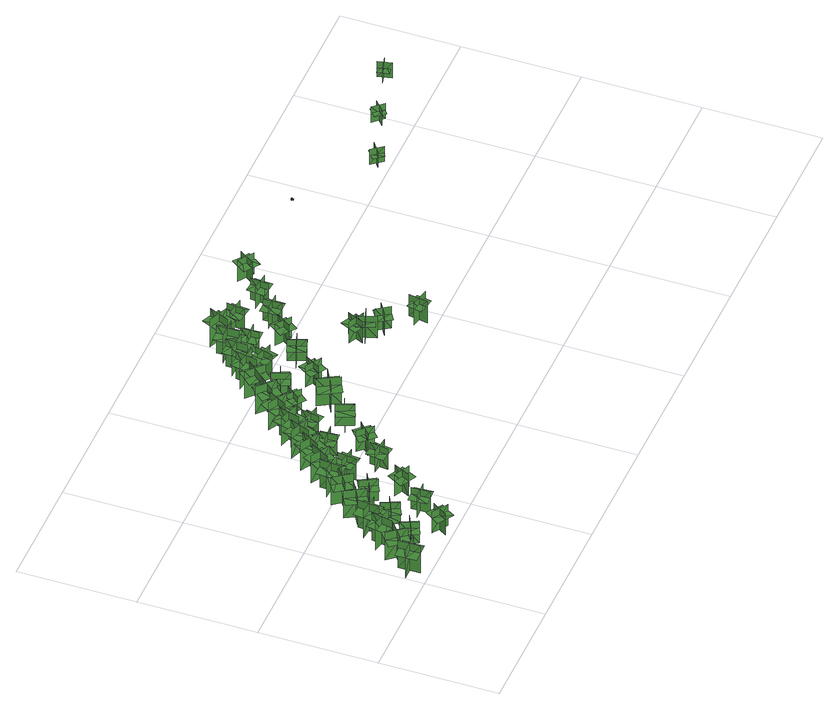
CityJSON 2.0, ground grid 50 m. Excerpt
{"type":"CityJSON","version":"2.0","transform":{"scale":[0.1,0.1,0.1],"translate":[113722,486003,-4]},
"CityObjects":{
"tree1":{"type":"SolitaryVegetationObject","geometry":[{"type":"MultiSurface","lod":"1","boundaries":[[[0,1,2]],[[0,2,3]],[[4,5,6]],[[4,6,7]],[[8,9,10]],[[8,10,11]],[[8,11,12]],[[8,12,13]]]}]},
"tree2":{"type":"SolitaryVegetationObject","geometry":[{"type":"MultiSurface","lod":"1","boundaries":[[[14,15,16]],[[14,16,17]],[[18,19,20]],[[18,20,21]],[[22,23,24]],[[22,24,25]],[[22,25,26]],[[22,26,27]]]}]},
"tree3":{"type":"SolitaryVegetationObject","geometry":[{"type":"MultiSurface","lod":"1","boundaries":[[[28,29,30]],[[28,30,31]],[[32,33,34]],[[32,34,35]],[[36,37,38]],[[36,38,39]],[[36,39,40]],[[36,40,41]]]}]},
"tree4":{"type":"SolitaryVegetationObject","geometry":[{"type":"MultiSurface","lod":"1","boundaries":[[[42,43,44]],[[42,44,45]],[[46,47,48]],[[46,48,49]],[[50,51,52]],[[50,52,53]],[[50,53,54]],[[50,54,55]]]}]},
"tree5":{"type":"SolitaryVegetationObject","geometry":[{"type":"MultiSurface","lod":"1","boundaries":[[[56,57,58]],[[56,58,59]],[[60,61,62]],[[60,62,63]],[[64,65,66]],[[64,66,67]],[[64,67,68]],[[64,68,69]]]}]},
"tree6":{"type":"SolitaryVegetationObject","geometry":[{"type":"MultiSurface","lod":"1","boundaries":[[[70,71,72]],[[70,72,73]],[[74,75,76]],[[74,76,77]],[[78,79,80]],[[78,80,81]],[[78,81,82]],[[78,82,83]]]}]},
"tree7":{"type":"SolitaryVegetationObject","geometry":[{"type":"MultiSurface","lod":"1","boundaries":[[[84,85,86]],[[84,86,87]],[[88,89,90]],[[88,90,91]],[[92,93,94]],[[92,94,95]],[[92,95,96]],[[92,96,97]]]}]},
"tree8":{"type":"SolitaryVegetationObject","geometry":[{"type":"MultiSurface","lod":"1","boundaries":[[[98,99,100]],[[98,100,101]],[[102,103,104]],[[102,104,105]],[[106,107,108]],[[106,108,109]],[[106,109,110]],[[106,110,111]]]}]},
"tree9":{"type":"SolitaryVegetationObject","geometry":[{"type":"MultiSurface","lod":"1","boundaries":[[[112,113,114]],[[112,114,115]],[[116,117,118]],[[116,118,119]],[[120,121,122]],[[120,122,123]],[[120,123,124]],[[120,124,125]]]}]},
"tree10":{"type":"SolitaryVegetationObject","geometry":[{"type":"MultiSurface","lod":"1","boundaries":[[[126,127,128]],[[126,128,129]],[[130,131,132]],[[130,132,133]],[[134,135,136]],[[134,136,137]],[[134,137,138]],[[134,138,139]]]}]},
"tree11":{"type":"SolitaryVegetationObject","geometry":[{"type":"MultiSurface","lod":"1","boundaries":[[[140,141,142]],[[140,142,143]],[[144,145,146]],[[144,146,147]],[[148,149,150]],[[148,150,151]],[[148,151,152]],[[148,152,153]]]}]},
"tree12":{"type":"SolitaryVegetationObject","geometry":[{"type":"MultiSurface","lod":"1","boundaries":[[[154,155,156]],[[154,156,157]],[[158,159,160]],[[158,160,161]],[[162,163,164]],[[162,164,165]],[[162,165,166]],[[162,166,167]]]}]},
"tree13":{"type":"SolitaryVegetationObject","geometry":[{"type":"MultiSurface","lod":"1","boundaries":[[[168,169,170]],[[168,170,171]],[[172,173,174]],[[172,174,175]],[[176,177,178]],[[176,178,179]],[[176,179,180]],[[176,180,181]]]}]},
"tree14":{"type":"SolitaryVegetationObject","geometry":[{"type":"MultiSurface","lod":"1","boundaries":[[[182,183,184]],[[182,184,185]],[[186,187,188]],[[186,188,189]],[[190,191,192]],[[190,192,193]],[[190,193,194]],[[190,194,195]]]}]},
"tree15":{"type":"SolitaryVegetationObject","geometry":[{"type":"MultiSurface","lod":"1","boundaries":[[[196,197,198]],[[196,198,199]],[[200,201,202]],[[200,202,203]],[[204,205,206]],[[204,206,207]],[[204,207,208]],[[204,208,209]]]}]},
"tree16":{"type":"SolitaryVegetationObject","geometry":[{"type":"MultiSurface","lod":"1","boundaries":[[[210,211,212]],[[210,212,213]],[[214,215,216]],[[214,216,217]],[[218,219,220]],[[218,220,221]],[[218,221,222]],[[218,222,223]]]}]},
"tree17":{"type":"SolitaryVegetationObject","geometry":[{"type":"MultiSurface","lod":"1","boundaries":[[[224,225,226]],[[224,226,227]],[[228,229,230]],[[228,230,231]],[[232,233,234]],[[232,234,235]],[[232,235,236]],[[232,236,237]]]}]},
"tree18":{"type":"SolitaryVegetationObject","geometry":[{"type":"MultiSurface","lod":"1","boundaries":[[[238,239,240]],[[238,240,241]],[[242,243,244]],[[242,244,245]],[[246,247,248]],[[246,248,249]],[[246,249,250]],[[246,250,251]]]}]},
"tree19":{"type":"SolitaryVegetationObject","geometry":[{"type":"MultiSurface","lod":"1","boundaries":[[[252,253,254]],[[252,254,255]],[[256,257,258]],[[256,258,259]],[[260,261,262]],[[260,262,263]],[[260,263,264]],[[260,264,265]]]}]},
"tree20":{"type":"SolitaryVegetationObject","geometry":[{"type":"MultiSurface","lod":"1","boundaries":[[[266,267,268]],[[266,268,269]],[[270,271,272]],[[270,272,273]],[[274,275,276]],[[274,276,277]],[[274,277,278]],[[274,278,279]]]}]},
"tree21":{"type":"SolitaryVegetationObject","geometry":[{"type":"MultiSurface","lod":"1","boundaries":[[[280,281,282]],[[280,282,283]],[[284,285,286]],[[284,286,287]],[[288,289,290]],[[288,290,291]],[[288,291,292]],[[288,292,293]]]}]},
"tree22":{"type":"SolitaryVegetationObject","geometry":[{"type":"MultiSurface","lod":"1","boundaries":[[[294,295,296]],[[294,296,297]],[[298,299,300]],[[298,300,301]],[[302,303,304]],[[302,304,305]],[[302,305,306]],[[302,306,307]]]}]},
"tree23":{"type":"SolitaryVegetationObject","geometry":[{"type":"MultiSurface","lod":"1","boundaries":[[[308,309,310]],[[308,310,311]],[[312,313,314]],[[312,314,315]],[[316,317,318]],[[316,318,319]],[[316,319,320]],[[316,320,321]]]}]},
"tree24":{"type":"SolitaryVegetationObject","geometry":[{"type":"MultiSurface","lod":"1","boundaries":[[[322,323,324]],[[322,324,325]],[[326,327,328]],[[326,328,329]],[[330,331,332]],[[330,332,333]],[[330,333,334]],[[330,334,335]]]}]},
"tree25":{"type":"SolitaryVegetationObject","geometry":[{"type":"MultiSurface","lod":"1","boundaries":[[[336,337,338]],[[336,338,339]],[[340,341,342]],[[340,342,343]],[[344,345,346]],[[344,346,347]],[[344,347,348]],[[344,348,349]]]}]},
"tree26":{"type":"SolitaryVegetationObject","geometry":[{"type":"MultiSurface","lod":"1","boundaries":[[[350,351,352]],[[350,352,353]],[[354,355,356]],[[354,356,357]],[[358,359,360]],[[358,360,361]],[[358,361,362]],[[358,362,363]]]}]},
"tree27":{"type":"SolitaryVegetationObject","geometry":[{"type":"MultiSurface","lod":"1","boundaries":[[[364,365,366]],[[364,366,367]],[[368,369,370]],[[368,370,371]],[[372,373,374]],[[372,374,375]],[[372,375,376]],[[372,376,377]]]}]},
"tree28":{"type":"SolitaryVegetationObject","geometry":[{"type":"MultiSurface","lod":"1","boundaries":[[[378,379,380]],[[378,380,381]],[[382,383,384]],[[382,384,385]],[[386,387,388]],[[386,388,389]],[[386,389,390]],[[386,390,391]]]}]},
"tree29":{"type":"SolitaryVegetationObject","geometry":[{"type":"MultiSurface","lod":"1","boundaries":[[[392,393,394]],[[392,394,395]],[[396,397,398]],[[396,398,399]],[[400,401,402]],[[400,402,403]],[[400,403,404]],[[400,404,405]]]}]},
"tree30":{"type":"SolitaryVegetationObject","geometry":[{"type":"MultiSurface","lod":"1","boundaries":[[[406,407,408]],[[406,408,409]],[[410,411,412]],[[410,412,413]],[[414,415,416]],[[414,416,417]],[[414,417,418]],[[414,418,419]]]}]},
"tree31":{"type":"SolitaryVegetationObject","geometry":[{"type":"MultiSurface","lod":"1","boundaries":[[[420,421,422]],[[420,422,423]],[[424,425,426]],[[424,426,427]],[[428,429,430]],[[428,430,431]],[[428,431,432]],[[428,432,433]]]}]},
"tree32":{"type":"SolitaryVegetationObject","geometry":[{"type":"MultiSurface","lod":"1","boundaries":[[[434,435,436]],[[434,436,437]],[[438,439,440]],[[438,440,441]],[[442,443,444]],[[442,444,445]],[[442,445,446]],[[442,446,447]]]}]},
"tree33":{"type":"SolitaryVegetationObject","geometry":[{"type":"MultiSurface","lod":"1","boundaries":[[[448,449,450]],[[448,450,451]],[[452,453,454]],[[452,454,455]],[[456,457,458]],[[456,458,459]],[[456,459,460]],[[456,460,461]]]}]},
"tree34":{"type":"SolitaryVegetationObject","geometry":[{"type":"MultiSurface","lod":"1","boundaries":[[[462,463,464]],[[462,464,465]],[[466,467,468]],[[466,468,469]],[[470,471,472]],[[470,472,473]],[[470,473,474]],[[470,474,475]]]}]},
"tree35":{"type":"SolitaryVegetationObject","geometry":[{"type":"MultiSurface","lod":"1","boundaries":[[[476,477,478]],[[476,478,479]],[[480,481,482]],[[480,482,483]],[[484,485,486]],[[484,486,487]],[[484,487,488]],[[484,488,489]]]}]},
"tree36":{"type":"SolitaryVegetationObject","geometry":[{"type":"MultiSurface","lod":"1","boundaries":[[[490,491,492]],[[490,492,493]],[[494,495,496]],[[494,496,497]],[[498,499,500]],[[498,500,501]],[[498,501,502]],[[498,502,503]]]}]},
"tree37":{"type":"SolitaryVegetationObject","geometry":[{"type":"MultiSurface","lod":"1","boundaries":[[[504,505,506]],[[504,506,507]],[[508,509,510]],[[508,510,511]],[[512,513,514]],[[512,514,515]],[[512,515,516]],[[512,516,517]]]}]},
"tree38":{"type":"SolitaryVegetationObject","geometry":[{"type":"MultiSurface","lod":"1","boundaries":[[[518,519,520]],[[518,520,521]],[[522,523,524]],[[522,524,525]],[[526,527,528]],[[526,528,529]],[[526,529,530]],[[526,530,531]]]}]},
"tree39":{"type":"SolitaryVegetationObject","geometry":[{"type":"MultiSurface","lod":"1","boundaries":[[[532,533,534]],[[532,534,535]],[[536,537,538]],[[536,538,539]],[[540,541,542]],[[540,542,543]],[[540,543,544]],[[540,544,545]]]}]},
"tree40":{"type":"SolitaryVegetationObject","geometry":[{"type":"MultiSurface","lod":"1","boundaries":[[[546,547,548]],[[546,548,549]],[[550,551,552]],[[550,552,553]],[[554,555,556]],[[554,556,557]],[[554,558,559]],[[554,559,555]]]}]},
"tree41":{"type":"SolitaryVegetationObject","geometry":[{"type":"MultiSurface","lod":"1","boundaries":[[[560,561,562]],[[560,562,563]],[[564,565,566]],[[564,566,567]],[[568,569,570]],[[568,570,571]],[[568,571,572]],[[568,572,573]]]}]},
"tree42":{"type":"SolitaryVegetationObject","geometry":[{"type":"MultiSurface","lod":"1","boundaries":[[[574,575,576]],[[574,576,577]],[[578,579,580]],[[578,580,581]],[[582,583,584]],[[582,584,585]],[[582,586,587]],[[582,587,583]]]}]},
"tree43":{"type":"SolitaryVegetationObject","geometry":[{"type":"MultiSurface","lod":"1","boundaries":[[[588,589,590]],[[588,590,591]],[[592,593,594]],[[592,594,595]],[[596,597,598]],[[596,598,599]],[[596,599,600]],[[596,600,601]]]}]},
"tree44":{"type":"SolitaryVegetationObject","geometry":[{"type":"MultiSurface","lod":"1","boundaries":[[[602,603,604]],[[602,604,605]],[[606,607,608]],[[606,608,609]],[[610,611,612]],[[610,612,613]],[[610,614,615]],[[610,615,611]]]}]},
"tree45":{"type":"SolitaryVegetationObject","geometry":[{"type":"MultiSurface","lod":"1","boundaries":[[[616,617,618]],[[616,618,619]],[[620,621,622]],[[620,622,623]],[[624,625,626]],[[624,626,627]],[[624,627,628]],[[624,628,629]]]}]},
"tree46":{"type":"SolitaryVegetationObject","geometry":[{"type":"MultiSurface","lod":"1","boundaries":[[[630,631,632]],[[630,632,633]],[[634,635,636]],[[634,636,637]],[[638,639,640]],[[638,640,641]],[[638,641,642]],[[638,642,643]]]}]},
"tree47":{"type":"SolitaryVegetationObject","geometry":[{"type":"MultiSurface","lod":"1","boundaries":[[[644,645,646]],[[644,646,647]],[[648,649,650]],[[648,650,651]],[[652,653,654]],[[652,654,655]],[[652,656,657]],[[652,657,653]]]}]},
"tree48":{"type":"SolitaryVegetationObject","geometry":[{"type":"MultiSurface","lod":"1","boundaries":[[[658,659,660]],[[658,660,661]],[[662,663,664]],[[662,664,665]],[[666,667,668]],[[666,668,669]],[[666,670,671]],[[666,671,667]]]}]},
"tree49":{"type":"SolitaryVegetationObject","geometry":[{"type":"MultiSurface","lod":"1","boundaries":[[[672,673,674]],[[672,674,675]],[[676,677,678]],[[676,678,679]],[[680,681,682]],[[680,682,683]],[[680,684,685]],[[680,685,681]]]}]},
"tree50":{"type":"SolitaryVegetationObject","geometry":[{"type":"MultiSurface","lod":"1","boundaries":[[[686,687,688]],[[686,688,689]],[[690,691,692]],[[690,692,693]],[[694,695,696]],[[694,696,697]],[[694,698,699]],[[694,699,695]]]}]}
},
"vertices":[
[52,131,8],[53,38,8],[53,38,148],[52,131,148],[5,82,8],[97,84,8],[97,84,148],[5,82,148],[5,82,111],[6,37,111],[98,39,111],[97,84,111],[97,128,111],[4,126,111],
[143,187,8],[72,130,8],[72,130,147],[143,187,147],[77,194,8],[134,122,8],[134,122,147],[77,194,147],[77,194,111],[42,166,111],[100,95,111],[134,122,111],[169,150,111],[111,222,111],
[151,193,8],[169,283,8],[169,283,147],[151,193,147],[207,230,8],[117,249,8],[117,249,147],[207,230,147],[207,230,111],[216,274,111],[125,292,111],[117,249,111],[108,205,111],[198,187,111],
[166,122,11],[236,155,11],[236,155,119],[166,122,119],[215,104,11],[182,175,11],[182,175,119],[215,104,119],[215,104,89],[250,121,89],[217,191,89],[182,175,89],[147,158,89],[179,88,89],
[220,361,8],[209,270,8],[209,270,147],[220,361,147],[167,319,8],[259,309,8],[259,309,147],[167,319,147],[167,319,110],[162,275,110],[254,265,110],[259,309,110],[264,353,110],[173,363,110],
[339,92,8],[296,27,8],[296,27,115],[339,92,115],[289,82,8],[353,39,8],[353,39,115],[289,82,115],[289,82,85],[267,49,85],[332,7,85],[353,39,85],[375,71,85],[310,114,85],
[311,266,11],[241,233,11],[241,233,119],[311,266,119],[263,284,11],[295,213,11],[295,213,119],[263,284,119],[263,284,89],[227,268,89],[260,197,89],[295,213,89],[330,230,89],[298,300,89],
[313,415,8],[233,369,8],[233,369,147],[313,415,147],[248,432,8],[294,352,8],[294,352,147],[248,432,147],[248,432,110],[210,410,110],[256,330,110],[294,352,110],[332,374,110],[286,454,110],
[433,173,7],[355,169,7],[355,169,115],[433,173,115],[395,208,7],[398,130,7],[398,130,115],[395,208,115],[395,208,84],[356,206,84],[359,129,84],[398,130,84],[437,132,84],[434,209,84],
[358,432,8],[304,506,8],[304,506,147],[358,432,147],[368,499,8],[294,444,8],[294,444,147],[368,499,147],[368,499,110],[342,534,110],[267,480,110],[294,444,110],[320,408,110],[394,463,110],
[354,409,12],[391,341,12],[391,341,120],[354,409,120],[339,359,12],[407,396,12],[407,396,120],[339,359,120],[339,359,90],[358,325,90],[426,362,90],[407,396,90],[388,430,90],[320,393,90],
[431,532,10],[339,538,10],[339,538,149],[431,532,149],[386,582,10],[380,490,10],[380,490,149],[386,582,149],[386,582,113],[342,585,113],[336,493,113],[380,490,113],[424,488,113],[430,580,113],
[458,243,11],[492,312,11],[492,312,119],[458,243,119],[507,259,11],[438,294,11],[438,294,119],[507,259,119],[507,259,88],[524,294,88],[455,328,88],[438,294,88],[420,259,88],[490,224,88],
[457,641,10],[412,561,10],[412,561,150],[457,641,150],[393,623,10],[473,577,10],[473,577,150],[393,623,150],[393,623,113],[371,584,113],[451,539,113],[473,577,113],[495,616,113],[415,661,113],
[483,544,10],[473,467,10],[473,467,118],[483,544,118],[442,513,10],[519,502,10],[519,502,118],[442,513,118],[442,513,88],[437,475,88],[513,464,88],[519,502,88],[524,541,88],[447,552,88],
[449,687,10],[528,640,10],[528,640,150],[449,687,150],[465,622,10],[513,701,10],[513,701,150],[465,622,150],[465,622,113],[503,599,113],[551,678,113],[513,701,113],[475,724,113],[427,645,113],
[543,414,10],[620,404,10],[620,404,117],[543,414,117],[574,373,10],[584,450,10],[584,450,117],[574,373,117],[574,373,87],[612,368,87],[623,445,87],[584,450,87],[546,455,87],[536,378,87],
[538,620,10],[615,626,10],[615,626,118],[538,620,118],[577,586,10],[571,663,10],[571,663,118],[577,586,118],[577,586,88],[615,589,88],[609,666,88],[571,663,88],[532,660,88],[538,583,88],
[503,746,10],[590,713,10],[590,713,150],[503,746,150],[531,685,10],[564,771,10],[564,771,150],[531,685,150],[531,685,113],[573,669,113],[605,755,113],[564,771,113],[523,787,113],[490,701,113],
[630,526,9],[682,469,9],[682,469,117],[630,526,117],[627,475,9],[685,527,9],[685,527,117],[627,475,117],[627,475,87],[653,446,87],[711,498,87],[685,527,87],[659,555,87],[601,503,87],
[591,750,10],[616,838,10],[616,838,149],[591,750,149],[649,782,10],[561,808,10],[561,808,149],[649,782,149],[649,782,112],[662,825,112],[573,851,112],[561,808,112],[549,766,112],[637,740,112],
[624,733,11],[700,718,11],[700,718,119],[624,733,119],[653,690,11],[668,766,11],[668,766,119],[653,690,119],[653,690,88],[691,682,88],[706,758,88],[668,766,88],[630,774,88],[615,698,88],
[690,906,10],[645,826,10],[645,826,149],[690,906,149],[626,887,10],[706,843,10],[706,843,149],[626,887,149],[626,887,112],[604,849,112],[685,804,112],[706,843,112],[728,882,112],[647,926,112],
[790,635,10],[718,606,10],[718,606,117],[790,635,117],[742,656,10],[771,584,10],[771,584,117],[742,656,117],[742,656,87],[706,641,87],[735,569,87],[771,584,87],[807,598,87],[778,670,87],
[732,807,10],[782,866,10],[782,866,117],[732,807,117],[784,811,10],[724,861,10],[724,861,117],[784,811,117],[784,811,87],[809,841,87],[749,891,87],[724,861,87],[700,831,87],[759,781,87],
[696,968,11],[763,905,11],[763,905,150],[696,968,150],[699,900,11],[761,968,11],[761,968,150],[699,900,150],[699,900,113],[731,870,113],[794,938,113],[761,968,113],[729,998,113],[666,930,113],
[809,699,10],[896,747,10],[896,747,148],[809,699,148],[872,680,10],[824,767,10],[824,767,148],[872,680,148],[872,680,109],[916,704,109],[868,791,109],[824,767,109],[781,743,109],[829,656,109],
[766,976,11],[828,1043,11],[828,1043,150],[766,976,150],[833,979,11],[765,1041,11],[765,1041,150],[833,979,150],[833,979,113],[863,1011,113],[795,1074,113],[765,1041,113],[735,1009,113],[803,946,113],
[826,954,11],[854,882,11],[854,882,118],[826,954,118],[805,907,11],[877,935,11],[877,935,118],[805,907,118],[805,907,88],[819,871,88],[891,899,88],[877,935,88],[863,971,88],[790,943,88],
[849,1022,10],[864,1113,10],[864,1113,149],[849,1022,149],[903,1062,10],[813,1077,10],[813,1077,149],[903,1062,149],[903,1062,113],[911,1106,113],[820,1120,113],[813,1077,113],[805,1033,113],[896,1018,113],
[914,845,11],[979,803,11],[979,803,119],[914,845,119],[925,794,11],[966,860,11],[966,860,119],[925,794,119],[925,794,89],[958,774,89],[999,839,89],[966,860,89],[933,880,89],[892,815,89],
[950,1063,10],[928,989,10],[928,989,118],[950,1063,118],[905,1039,10],[979,1017,10],[979,1017,118],[905,1039,118],[905,1039,88],[894,1002,88],[968,980,88],[979,1017,88],[990,1054,88],[916,1076,88],
[916,1085,10],[920,1177,10],[920,1177,149],[916,1085,149],[965,1131,10],[873,1134,10],[873,1134,149],[965,1131,149],[965,1131,113],[967,1175,113],[875,1178,113],[873,1134,113],[871,1090,113],[963,1086,113],
[1081,943,10],[1007,919,10],[1007,919,117],[1081,943,117],[1035,967,10],[1059,893,10],[1059,893,117],[1035,967,117],[1035,967,87],[998,955,87],[1022,881,87],[1059,893,87],[1096,905,87],[1072,979,87],
[936,1194,7],[1028,1197,7],[1028,1197,146],[936,1194,146],[985,1148,7],[982,1240,7],[982,1240,146],[985,1148,146],[985,1148,110],[1029,1149,110],[1026,1242,110],[982,1240,110],[938,1239,110],[940,1147,110],
[1035,1083,10],[1033,1160,10],[1033,1160,118],[1035,1083,118],[1071,1120,10],[993,1117,10],[993,1117,118],[1071,1120,118],[1071,1120,87],[1070,1159,87],[992,1156,87],[993,1117,87],[995,1079,87],[1072,1081,87],
[1004,1274,8],[1089,1238,8],[1089,1238,147],[1004,1274,147],[1030,1212,8],[1066,1297,8],[1066,1297,147],[1030,1212,147],[1030,1212,111],[1071,1195,111],[1107,1279,111],[1066,1297,111],[1025,1314,111],[989,1229,111],
[1114,990,9],[1159,1053,9],[1159,1053,117],[1114,990,117],[1165,998,9],[1102,1044,9],[1102,1044,117],[1165,998,117],[1165,998,87],[1188,1030,87],[1125,1075,87],[1102,1044,87],[1079,1012,87],[1142,967,87],
[1218,781,9],[1288,747,9],[1288,747,117],[1218,781,117],[1235,732,9],[1268,802,9],[1268,802,117],[1235,732,117],[1235,732,87],[1270,715,87],[1303,785,87],[1268,802,87],[1233,819,87],[1200,749,87],
[1285,689,9],[1259,767,9],[1259,767,119],[1285,689,119],[1314,747,9],[1236,721,9],[1236,721,119],[1314,747,119],[1283,695,90],[1259,767,90],[1228,757,90],[1252,685,90],[1314,706,90],[1290,777,90],
[1182,1219,10],[1105,1230,10],[1105,1230,118],[1182,1219,118],[1151,1261,10],[1140,1184,10],[1140,1184,118],[1151,1261,118],[1151,1261,88],[1113,1266,88],[1101,1190,88],[1140,1184,88],[1178,1178,88],[1189,1255,88],
[1304,667,13],[1360,703,13],[1360,703,123],[1304,667,123],[1354,656,13],[1318,712,13],[1318,712,123],[1354,656,123],[1354,656,87],[1318,712,87],[1288,693,87],[1323,637,87],[1385,676,87],[1349,732,87],
[1261,1102,10],[1184,1102,10],[1184,1102,118],[1261,1102,118],[1225,1139,10],[1225,1061,10],[1225,1061,118],[1225,1139,118],[1225,1139,87],[1186,1139,87],[1186,1062,87],[1225,1061,87],[1264,1061,87],[1264,1139,87],
[1488,568,9],[1407,583,9],[1407,583,118],[1488,568,118],[1451,622,9],[1436,540,9],[1436,540,118],[1451,622,118],[1481,570,90],[1407,583,90],[1401,551,90],[1476,537,90],[1487,602,90],[1413,615,90],
[1314,1152,10],[1321,1229,10],[1321,1229,118],[1314,1152,118],[1354,1184,10],[1277,1191,10],[1277,1191,118],[1354,1184,118],[1354,1184,88],[1358,1223,88],[1281,1230,88],[1277,1191,88],[1273,1153,88],[1351,1146,88],
[1463,1268,10],[1399,1312,10],[1399,1312,118],[1463,1268,118],[1454,1319,10],[1410,1255,10],[1410,1255,118],[1454,1319,118],[1454,1319,88],[1422,1341,88],[1378,1277,88],[1410,1255,88],[1442,1233,88],[1486,1297,88],
[1921,1281,13],[1929,1281,13],[1929,1291,13],[1921,1291,13],[1924,1281,16],[1924,1291,16],[1924,1291,8],[1924,1281,8],[1921,1287,12],[1928,1287,12],[1928,1287,9],[1921,1287,9],[1921,1287,16],[1928,1287,16],
[2225,1081,10],[2262,1033,10],[2262,1033,88],[2225,1081,88],[2220,1044,10],[2220,1044,88],[2268,1080,88],[2268,1080,10],[2230,1080,58],[2261,1038,58],[2281,1053,58],[2249,1095,58],[2209,1064,58],[2241,1023,58],
[2498,1120,11],[2458,1165,11],[2458,1165,89],[2498,1120,89],[2500,1157,11],[2500,1157,89],[2455,1117,89],[2455,1117,11],[2494,1121,59],[2459,1160,59],[2441,1144,59],[2476,1105,59],[2513,1138,59],[2478,1177,59],
[2748,1219,12],[2689,1206,12],[2689,1206,89],[2748,1219,89],[2716,1239,12],[2716,1239,89],[2729,1180,89],[2729,1180,12],[2745,1216,59],[2694,1205,59],[2699,1181,59],[2750,1192,59],[2740,1240,59],[2688,1229,59]
]}
